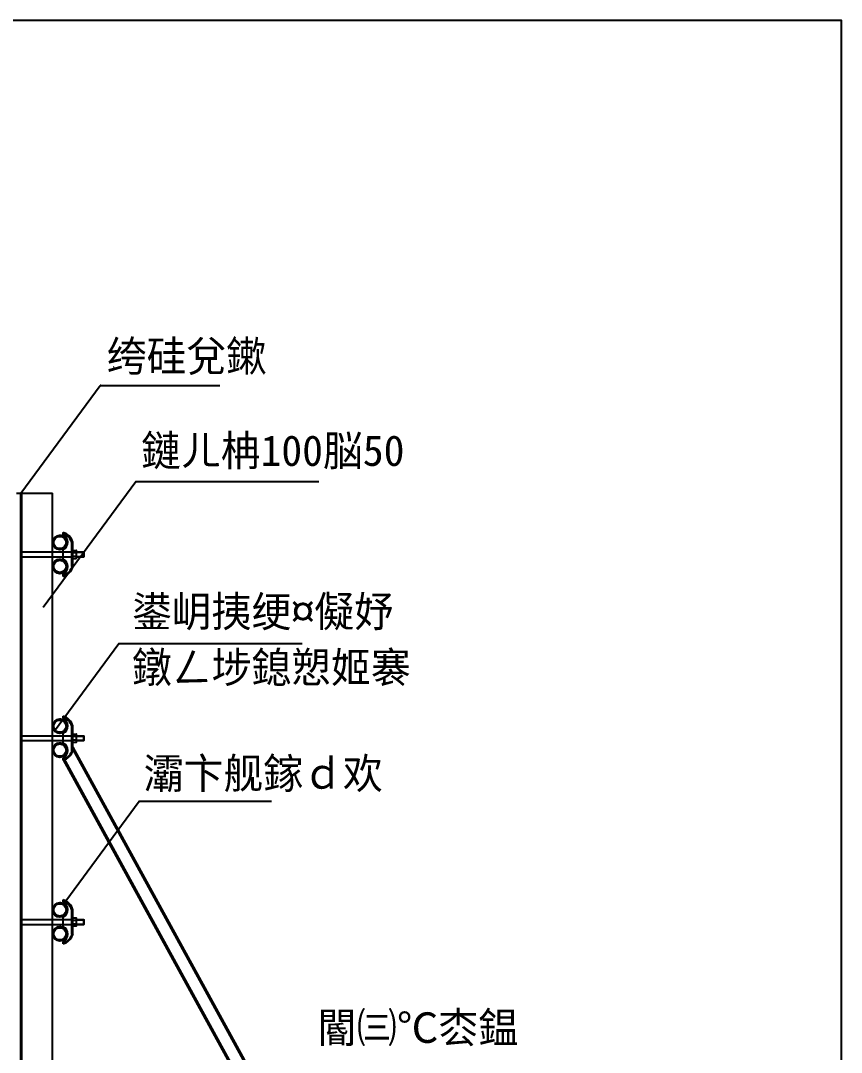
# Model space of a CAD drawing. Header units: metres. Extents: x 0 to 193, y 0 to 136.
# Drawn here: x 139.5 to 193.1, y 69.1 to 136.5 of the extents above; entities that cross this region are included whole.
import ezdxf

# ---------------------------------------------------------------- set-up
doc = ezdxf.new("R2010")
doc.units = ezdxf.units.M

msp = doc.modelspace()

# ---------------------------------------------------------------- linework, layer by layer
for p, q in [((145.56, 113.86), (145.53, 113.85)), ((139.48, 105.64), (144.66, 112.67)), ((144.69, 112.68), (144.66, 112.67)), ((144.69, 112.68), (152.47, 112.68)), ((140.92, 98.19), (146.97, 106.4)), ((146.95, 106.4), (158.93, 106.4)), ((139.18, 105.64), (141.54, 105.64)), ((139.48, 53.64), (139.48, 105.64)), ((139.54, 53.64), (139.54, 105.64)), ((141.54, 53.64), (141.54, 105.64)), ((141.62, 102.37), (141.54, 102.45)), ((141.63, 102.34), (141.54, 102.42)), ((141.62, 102.46), (141.55, 102.53)), ((141.62, 102.43), (141.55, 102.5)), ((141.62, 102.4), (141.55, 102.48)), ((141.63, 102.48), (141.56, 102.55)), ((141.64, 102.53), (141.57, 102.59)), ((141.63, 102.51), (141.57, 102.57)), ((141.64, 102.55), (141.58, 102.61)), ((141.65, 102.57), (141.59, 102.63)), ((141.66, 102.59), (141.6, 102.65)), ((141.67, 102.61), (141.61, 102.67)), ((141.68, 102.63), (141.62, 102.68)), ((141.69, 102.64), (141.63, 102.7)), ((141.7, 102.66), (141.65, 102.72)), ((141.72, 102.68), (141.66, 102.73)), ((141.73, 102.69), (141.67, 102.75)), ((141.74, 102.7), (141.69, 102.76)), ((141.76, 102.72), (141.7, 102.78)), ((141.77, 102.73), (141.72, 102.79)), ((141.79, 102.74), (141.73, 102.8)), ((141.81, 102.76), (141.75, 102.81)), ((141.82, 102.77), (141.76, 102.82)), ((141.84, 102.78), (141.78, 102.83)), ((141.86, 102.78), (141.8, 102.84)), ((141.88, 102.79), (141.82, 102.85)), ((141.9, 102.8), (141.84, 102.86)), ((141.92, 102.81), (141.86, 102.87)), ((141.95, 102.81), (141.88, 102.88)), ((141.97, 102.82), (141.9, 102.88)), ((142, 102.82), (141.93, 102.89)), ((142.02, 102.82), (141.95, 102.89)), ((142.05, 102.82), (141.98, 102.9)), ((142.09, 102.81), (142, 102.9)), ((142.12, 102.81), (142.03, 102.9)), ((142.16, 102.79), (142.06, 102.9)), ((142.22, 102.77), (142.09, 102.89)), ((142.49, 102.52), (142.13, 102.89)), ((142.48, 102.56), (142.16, 102.88)), ((142.46, 102.61), (142.21, 102.86)), ((142.23, 103.07), (142.24, 103.08)), ((142.23, 102.94), (142.23, 103.08)), ((142.23, 103.04), (142.26, 103.07)), ((142.23, 103.01), (142.28, 103.06)), ((142.24, 102.99), (142.3, 103.06)), ((142.26, 102.99), (142.32, 103.05)), ((142.43, 102.66), (142.27, 102.83)), ((142.28, 102.98), (142.34, 103.04)), ((142.3, 102.97), (142.36, 103.03)), ((142.32, 102.96), (142.38, 103.02)), ((142.34, 102.95), (142.4, 103.01)), ((142.36, 102.95), (142.42, 103.01)), ((142.5, 102.49), (142.37, 102.61)), ((142.38, 102.94), (142.44, 103)), ((142.4, 102.93), (142.46, 102.99)), ((142.5, 102.46), (142.4, 102.56)), ((142.5, 102.43), (142.41, 102.52)), ((142.42, 102.92), (142.48, 102.97)), ((142.5, 102.4), (142.42, 102.48)), ((142.5, 102.37), (142.42, 102.45)), ((142.5, 102.35), (142.42, 102.42)), ((142.44, 102.91), (142.49, 102.96)), ((142.45, 102.89), (142.51, 102.95)), ((142.47, 102.88), (142.53, 102.94)), ((142.49, 102.87), (142.54, 102.93)), ((142.5, 102.86), (142.56, 102.92)), ((142.52, 102.85), (142.58, 102.9)), ((142.53, 102.83), (142.59, 102.89)), ((142.55, 102.82), (142.61, 102.88)), ((142.56, 102.81), (142.62, 102.86)), ((142.58, 102.79), (142.63, 102.85)), ((142.59, 102.78), (142.65, 102.84)), ((142.61, 102.76), (142.66, 102.82)), ((142.62, 102.75), (142.68, 102.81)), ((142.63, 102.73), (142.69, 102.79)), ((142.64, 102.72), (142.7, 102.78)), ((142.66, 102.7), (142.71, 102.76)), ((142.67, 102.69), (142.73, 102.74)), ((142.68, 102.67), (142.74, 102.73)), ((142.69, 102.65), (142.75, 102.71)), ((142.7, 102.64), (142.76, 102.69)), ((142.71, 102.62), (142.77, 102.68)), ((142.72, 102.6), (142.78, 102.66)), ((142.73, 102.58), (142.79, 102.64)), ((142.74, 102.56), (142.8, 102.62)), ((142.75, 102.54), (142.81, 102.6)), ((142.76, 102.52), (142.82, 102.58)), ((142.77, 102.5), (142.83, 102.56)), ((142.77, 102.48), (142.84, 102.54)), ((142.78, 102.46), (142.84, 102.52)), ((142.79, 102.44), (142.85, 102.5)), ((142.79, 102.41), (142.86, 102.48)), ((142.79, 102.38), (142.87, 102.46)), ((142.79, 100.84), (142.79, 102.44)), ((142.79, 102.35), (142.87, 102.44)), ((142.87, 100.84), (142.87, 102.44)), ((139.54, 101.8), (142.79, 101.8)), ((141.64, 102.3), (141.54, 102.4)), ((141.66, 102.25), (141.54, 102.37)), ((141.7, 102.18), (141.55, 102.33)), ((141.9, 101.95), (141.56, 102.3)), ((141.86, 101.97), (141.57, 102.25)), ((141.81, 101.99), (141.59, 102.2)), ((141.73, 102.03), (141.64, 102.13)), ((141.94, 101.95), (141.79, 102.09)), ((141.97, 101.94), (141.86, 102.05)), ((142, 101.94), (141.9, 102.04)), ((142.03, 101.94), (141.94, 102.03)), ((142.06, 101.94), (141.97, 102.02)), ((142.08, 101.94), (142, 102.02)), ((142.11, 101.95), (142.03, 102.02)), ((142.13, 101.95), (142.06, 102.02)), ((142.15, 101.96), (142.08, 102.02)), ((142.17, 101.96), (142.11, 102.03)), ((142.19, 101.97), (142.13, 102.03)), ((142.21, 101.98), (142.15, 102.04)), ((142.23, 101.99), (142.17, 102.05)), ((142.25, 102), (142.19, 102.06)), ((142.27, 102.01), (142.21, 102.07)), ((142.29, 102.02), (142.23, 102.08)), ((142.23, 101.34), (142.23, 101.94)), ((142.3, 102.03), (142.25, 102.09)), ((142.32, 102.04), (142.26, 102.1)), ((142.34, 102.06), (142.28, 102.11)), ((142.35, 102.07), (142.29, 102.13)), ((142.36, 102.08), (142.31, 102.14)), ((142.38, 102.1), (142.32, 102.15)), ((142.39, 102.11), (142.33, 102.17)), ((142.4, 102.13), (142.35, 102.19)), ((142.42, 102.14), (142.36, 102.2)), ((142.43, 102.16), (142.37, 102.22)), ((142.44, 102.18), (142.38, 102.24)), ((142.45, 102.2), (142.39, 102.26)), ((142.47, 102.24), (142.4, 102.3)), ((142.46, 102.22), (142.4, 102.28)), ((142.48, 102.28), (142.41, 102.34)), ((142.47, 102.26), (142.41, 102.32)), ((142.49, 102.32), (142.42, 102.39)), ((142.49, 102.3), (142.42, 102.37)), ((142.79, 102.32), (142.87, 102.41)), ((142.79, 102.3), (142.87, 102.38)), ((142.79, 102.27), (142.87, 102.35)), ((142.79, 102.24), (142.87, 102.32)), ((142.79, 102.21), (142.87, 102.29)), ((142.79, 102.18), (142.87, 102.27)), ((142.79, 102.15), (142.87, 102.24)), ((142.79, 102.13), (142.87, 102.21)), ((142.79, 102.1), (142.87, 102.18)), ((142.79, 102.07), (142.87, 102.15)), ((142.79, 102.04), (142.87, 102.12)), ((142.79, 102.01), (142.87, 102.1)), ((142.79, 101.98), (142.87, 102.07)), ((142.79, 101.96), (142.87, 102.04)), ((142.79, 101.93), (142.87, 102.01)), ((142.79, 101.9), (142.87, 101.98)), ((142.79, 101.87), (142.87, 101.95)), ((142.79, 101.84), (142.87, 101.93)), ((142.79, 101.82), (142.87, 101.9)), ((142.87, 101.82), (142.79, 101.82)), ((142.82, 101.82), (142.87, 101.87)), ((142.85, 101.82), (142.87, 101.84)), ((142.87, 101.9), (143.09, 101.9)), ((142.87, 101.76), (143.09, 101.76)), ((143.11, 101.4), (143.11, 101.88)), ((143.11, 101.8), (143.59, 101.8)), ((143.11, 101.78), (143.61, 101.78)), ((143.59, 101.8), (143.61, 101.78)), ((143.59, 101.48), (143.59, 101.8)), ((143.61, 101.5), (143.61, 101.78)), ((139.54, 101.48), (142.79, 101.48)), ((141.7, 101.09), (141.55, 100.95)), ((141.9, 101.32), (141.56, 100.98)), ((141.86, 101.31), (141.57, 101.02)), ((141.81, 101.29), (141.59, 101.07)), ((141.73, 101.24), (141.64, 101.15)), ((141.94, 101.33), (141.79, 101.18)), ((141.97, 101.34), (141.86, 101.22)), ((142, 101.34), (141.9, 101.24)), ((142.03, 101.34), (141.94, 101.25)), ((142.06, 101.34), (141.97, 101.26)), ((142.08, 101.33), (142, 101.26)), ((142.11, 101.33), (142.03, 101.26)), ((142.13, 101.33), (142.06, 101.26)), ((142.15, 101.32), (142.08, 101.25)), ((142.17, 101.31), (142.11, 101.25)), ((142.19, 101.31), (142.13, 101.24)), ((142.21, 101.3), (142.15, 101.24)), ((142.23, 101.29), (142.17, 101.23)), ((142.25, 101.28), (142.19, 101.22)), ((142.27, 101.27), (142.21, 101.21)), ((142.29, 101.26), (142.23, 101.2)), ((142.3, 101.25), (142.25, 101.19)), ((142.32, 101.23), (142.26, 101.18)), ((142.34, 101.22), (142.28, 101.17)), ((142.35, 101.21), (142.29, 101.15)), ((142.36, 101.19), (142.31, 101.14)), ((142.38, 101.18), (142.32, 101.12)), ((142.39, 101.16), (142.33, 101.11)), ((142.4, 101.15), (142.35, 101.09)), ((142.42, 101.13), (142.36, 101.07)), ((142.43, 101.12), (142.37, 101.06)), ((142.44, 101.1), (142.38, 101.04)), ((142.45, 101.08), (142.39, 101.02)), ((142.87, 101.46), (142.79, 101.46)), ((142.79, 101.45), (142.8, 101.46)), ((142.79, 101.42), (142.83, 101.46)), ((142.79, 101.39), (142.86, 101.46)), ((142.79, 101.36), (142.87, 101.45)), ((142.79, 101.33), (142.87, 101.42)), ((142.79, 101.31), (142.87, 101.39)), ((142.79, 101.28), (142.87, 101.36)), ((142.79, 101.25), (142.87, 101.33)), ((142.79, 101.22), (142.87, 101.3)), ((142.79, 101.19), (142.87, 101.28)), ((142.79, 101.16), (142.87, 101.25)), ((142.79, 101.14), (142.87, 101.22)), ((142.79, 101.11), (142.87, 101.19)), ((142.79, 101.08), (142.87, 101.16)), ((142.79, 101.05), (142.87, 101.13)), ((142.79, 101.02), (142.87, 101.11)), ((142.79, 100.99), (142.87, 101.08)), ((142.87, 101.52), (143.09, 101.52)), ((142.87, 101.38), (143.09, 101.38)), ((143.11, 101.5), (143.61, 101.5)), ((143.11, 101.48), (143.59, 101.48)), ((143.61, 101.5), (143.59, 101.48)), ((141.66, 101.03), (141.54, 100.91)), ((141.64, 100.98), (141.54, 100.88)), ((141.63, 100.94), (141.54, 100.85)), ((141.62, 100.91), (141.54, 100.83)), ((141.62, 100.88), (141.55, 100.8)), ((141.62, 100.85), (141.55, 100.77)), ((141.62, 100.82), (141.55, 100.75)), ((141.63, 100.8), (141.56, 100.73)), ((141.63, 100.77), (141.57, 100.71)), ((141.64, 100.75), (141.57, 100.69)), ((141.64, 100.73), (141.58, 100.67)), ((141.65, 100.71), (141.59, 100.65)), ((141.66, 100.69), (141.6, 100.63)), ((141.67, 100.67), (141.61, 100.61)), ((141.68, 100.65), (141.62, 100.59)), ((141.69, 100.63), (141.63, 100.58)), ((141.7, 100.62), (141.65, 100.56)), ((141.72, 100.6), (141.66, 100.54)), ((141.73, 100.59), (141.67, 100.53)), ((141.74, 100.57), (141.69, 100.52)), ((141.76, 100.56), (141.7, 100.5)), ((141.77, 100.55), (141.72, 100.49)), ((141.79, 100.53), (141.73, 100.48)), ((141.81, 100.52), (141.75, 100.46)), ((141.82, 100.51), (141.76, 100.45)), ((141.84, 100.5), (141.78, 100.44)), ((141.86, 100.49), (141.8, 100.43)), ((141.88, 100.48), (141.82, 100.42)), ((141.9, 100.48), (141.84, 100.41)), ((141.92, 100.47), (141.86, 100.41)), ((141.95, 100.47), (141.88, 100.4)), ((141.97, 100.46), (141.9, 100.39)), ((142, 100.46), (141.93, 100.39)), ((142.02, 100.46), (141.95, 100.38)), ((142.05, 100.46), (141.98, 100.38)), ((142.09, 100.46), (142, 100.38)), ((142.12, 100.47), (142.03, 100.38)), ((142.16, 100.48), (142.06, 100.38)), ((142.22, 100.51), (142.09, 100.38)), ((142.49, 100.75), (142.13, 100.39)), ((142.48, 100.72), (142.16, 100.4)), ((142.46, 100.67), (142.21, 100.42)), ((142.43, 100.61), (142.27, 100.45)), ((142.34, 100.23), (142.84, 100.73)), ((142.5, 100.79), (142.37, 100.66)), ((142.39, 100.25), (142.81, 100.68)), ((142.46, 101.06), (142.4, 101)), ((142.47, 101.04), (142.4, 100.98)), ((142.5, 100.82), (142.4, 100.72)), ((142.47, 101.02), (142.41, 100.96)), ((142.48, 101), (142.41, 100.93)), ((142.5, 100.85), (142.41, 100.76)), ((142.49, 100.98), (142.42, 100.91)), ((142.49, 100.95), (142.42, 100.88)), ((142.5, 100.93), (142.42, 100.86)), ((142.5, 100.9), (142.42, 100.83)), ((142.5, 100.88), (142.42, 100.79)), ((142.44, 100.28), (142.79, 100.63)), ((142.52, 100.33), (142.74, 100.55)), ((142.68, 100.6), (142.85, 100.78)), ((142.72, 100.67), (142.86, 100.82)), ((142.75, 100.73), (142.87, 100.85)), ((142.77, 100.78), (142.87, 100.88)), ((142.78, 100.82), (142.87, 100.91)), ((142.79, 100.97), (142.87, 101.05)), ((142.79, 100.94), (142.87, 101.02)), ((142.79, 100.91), (142.87, 100.99)), ((142.79, 100.88), (142.87, 100.96)), ((142.79, 100.85), (142.87, 100.94)), ((142.23, 100.2), (142.23, 100.34)), ((142.23, 100.21), (142.34, 100.32)), ((142.23, 100.24), (142.29, 100.3)), ((142.23, 100.27), (142.25, 100.29)), ((142.25, 100.2), (142.4, 100.35)), ((142.29, 100.22), (142.47, 100.39)), ((141.66, 90.11), (145.87, 95.83)), ((145.84, 95.83), (157.83, 95.83)), ((142.23, 91.07), (142.24, 91.08)), ((142.23, 90.94), (142.23, 91.08)), ((142.23, 91.04), (142.26, 91.07)), ((142.23, 91.01), (142.28, 91.06)), ((142.24, 90.99), (142.3, 91.06)), ((142.26, 90.99), (142.32, 91.05)), ((142.28, 90.98), (142.34, 91.04)), ((142.3, 90.97), (142.36, 91.03)), ((142.32, 90.96), (142.38, 91.02)), ((142.34, 90.95), (142.4, 91.01)), ((142.36, 90.95), (142.42, 91.01)), ((142.38, 90.94), (142.44, 91)), ((142.4, 90.93), (142.46, 90.99)), ((142.42, 90.92), (142.48, 90.97)), ((141.62, 90.37), (141.54, 90.45)), ((141.63, 90.34), (141.54, 90.42)), ((141.64, 90.3), (141.54, 90.4)), ((141.66, 90.25), (141.54, 90.37)), ((141.62, 90.46), (141.55, 90.53)), ((141.62, 90.43), (141.55, 90.5)), ((141.62, 90.4), (141.55, 90.48)), ((141.7, 90.18), (141.55, 90.33)), ((141.63, 90.48), (141.56, 90.55)), ((141.9, 89.95), (141.56, 90.3)), ((141.64, 90.53), (141.57, 90.59)), ((141.63, 90.51), (141.57, 90.57)), ((141.64, 90.55), (141.58, 90.61)), ((141.65, 90.57), (141.59, 90.63)), ((141.66, 90.59), (141.6, 90.65)), ((141.67, 90.61), (141.61, 90.67)), ((141.68, 90.63), (141.62, 90.68)), ((141.69, 90.64), (141.63, 90.7)), ((141.7, 90.66), (141.65, 90.72)), ((141.72, 90.68), (141.66, 90.73)), ((141.73, 90.69), (141.67, 90.75)), ((141.74, 90.7), (141.69, 90.76)), ((141.76, 90.72), (141.7, 90.78)), ((141.77, 90.73), (141.72, 90.79)), ((141.79, 90.74), (141.73, 90.8)), ((141.81, 90.76), (141.75, 90.81)), ((141.82, 90.77), (141.76, 90.82)), ((141.84, 90.78), (141.78, 90.83)), ((141.86, 90.78), (141.8, 90.84)), ((141.88, 90.79), (141.82, 90.85)), ((141.9, 90.8), (141.84, 90.86)), ((141.92, 90.81), (141.86, 90.87)), ((141.95, 90.81), (141.88, 90.88)), ((141.97, 90.82), (141.9, 90.88)), ((142, 90.82), (141.93, 90.89)), ((142.02, 90.82), (141.95, 90.89)), ((142.05, 90.82), (141.98, 90.9)), ((142.09, 90.81), (142, 90.9)), ((142.12, 90.81), (142.03, 90.9)), ((142.16, 90.79), (142.06, 90.9)), ((142.22, 90.77), (142.09, 90.89)), ((142.49, 90.52), (142.13, 90.89)), ((142.48, 90.56), (142.16, 90.88)), ((142.46, 90.61), (142.21, 90.86)), ((142.43, 90.66), (142.27, 90.83)), ((142.5, 90.49), (142.37, 90.61)), ((142.5, 90.46), (142.4, 90.56)), ((142.47, 90.24), (142.4, 90.3)), ((142.5, 90.43), (142.41, 90.52)), ((142.48, 90.28), (142.41, 90.34)), ((142.47, 90.26), (142.41, 90.32)), ((142.5, 90.4), (142.42, 90.48)), ((142.5, 90.37), (142.42, 90.45)), ((142.5, 90.35), (142.42, 90.42)), ((142.49, 90.32), (142.42, 90.39)), ((142.49, 90.3), (142.42, 90.37)), ((142.44, 90.91), (142.49, 90.96)), ((142.45, 90.89), (142.51, 90.95)), ((142.47, 90.88), (142.53, 90.94)), ((142.49, 90.87), (142.54, 90.93)), ((142.5, 90.86), (142.56, 90.92)), ((142.52, 90.85), (142.58, 90.9)), ((142.53, 90.83), (142.59, 90.89)), ((142.55, 90.82), (142.61, 90.88)), ((142.56, 90.81), (142.62, 90.86)), ((142.58, 90.79), (142.63, 90.85)), ((142.59, 90.78), (142.65, 90.84)), ((142.61, 90.76), (142.66, 90.82)), ((142.62, 90.75), (142.68, 90.81)), ((142.63, 90.73), (142.69, 90.79)), ((142.64, 90.72), (142.7, 90.78)), ((142.66, 90.7), (142.71, 90.76)), ((142.67, 90.69), (142.73, 90.74)), ((142.68, 90.67), (142.74, 90.73)), ((142.69, 90.65), (142.75, 90.71)), ((142.7, 90.64), (142.76, 90.69)), ((142.71, 90.62), (142.77, 90.68)), ((142.72, 90.6), (142.78, 90.66)), ((142.73, 90.58), (142.79, 90.64)), ((142.74, 90.56), (142.8, 90.62)), ((142.75, 90.54), (142.81, 90.6)), ((142.76, 90.52), (142.82, 90.58)), ((142.77, 90.5), (142.83, 90.56)), ((142.77, 90.48), (142.84, 90.54)), ((142.78, 90.46), (142.84, 90.52)), ((142.79, 90.44), (142.85, 90.5)), ((142.79, 90.41), (142.86, 90.48)), ((142.79, 90.38), (142.87, 90.46)), ((142.79, 88.84), (142.79, 90.44)), ((142.79, 90.35), (142.87, 90.44)), ((142.79, 90.32), (142.87, 90.41)), ((142.79, 90.3), (142.87, 90.38)), ((142.79, 90.27), (142.87, 90.35)), ((142.79, 90.24), (142.87, 90.32)), ((142.87, 88.84), (142.87, 90.44)), ((139.54, 89.8), (142.79, 89.8)), ((141.86, 89.97), (141.57, 90.25)), ((141.81, 89.99), (141.59, 90.2)), ((141.73, 90.03), (141.64, 90.13)), ((141.94, 89.95), (141.79, 90.09)), ((141.97, 89.94), (141.86, 90.05)), ((142, 89.94), (141.9, 90.04)), ((142.03, 89.94), (141.94, 90.03)), ((142.06, 89.94), (141.97, 90.02)), ((142.08, 89.94), (142, 90.02)), ((142.11, 89.95), (142.03, 90.02)), ((142.13, 89.95), (142.06, 90.02)), ((142.15, 89.96), (142.08, 90.02)), ((142.17, 89.96), (142.11, 90.03)), ((142.19, 89.97), (142.13, 90.03)), ((142.21, 89.98), (142.15, 90.04)), ((142.23, 89.99), (142.17, 90.05)), ((142.25, 90), (142.19, 90.06)), ((142.27, 90.01), (142.21, 90.07)), ((142.22, 90.08), (142.28, 89.97)), ((142.29, 90.02), (142.23, 90.08)), ((142.23, 89.34), (142.23, 89.94)), ((142.3, 90.03), (142.25, 90.09)), ((142.32, 90.04), (142.26, 90.1)), ((142.34, 90.06), (142.28, 90.11)), ((142.35, 90.07), (142.29, 90.13)), ((142.29, 90.11), (142.34, 90.02)), ((142.36, 90.08), (142.31, 90.14)), ((142.38, 90.1), (142.32, 90.15)), ((142.39, 90.11), (142.33, 90.17)), ((142.4, 90.13), (142.35, 90.19)), ((142.42, 90.14), (142.36, 90.2)), ((142.43, 90.16), (142.37, 90.22)), ((142.44, 90.18), (142.38, 90.24)), ((142.45, 90.2), (142.39, 90.26)), ((142.46, 90.22), (142.4, 90.28)), ((142.79, 90.21), (142.87, 90.29)), ((142.79, 90.18), (142.87, 90.27)), ((142.79, 90.15), (142.87, 90.24)), ((142.79, 90.13), (142.87, 90.21)), ((142.79, 90.1), (142.87, 90.18)), ((142.79, 90.07), (142.87, 90.15)), ((142.79, 90.04), (142.87, 90.12)), ((142.79, 90.01), (142.87, 90.1)), ((142.79, 89.98), (142.87, 90.07)), ((142.79, 89.96), (142.87, 90.04)), ((142.79, 89.93), (142.87, 90.01)), ((142.79, 89.9), (142.87, 89.98)), ((142.79, 89.87), (142.87, 89.95)), ((142.79, 89.84), (142.87, 89.93)), ((142.79, 89.82), (142.87, 89.9)), ((142.87, 89.82), (142.79, 89.82)), ((142.82, 89.82), (142.87, 89.87)), ((142.85, 89.82), (142.87, 89.84)), ((142.87, 89.9), (143.09, 89.9)), ((142.87, 89.76), (143.09, 89.76)), ((143.11, 89.4), (143.11, 89.88)), ((143.11, 89.8), (143.59, 89.8)), ((143.11, 89.78), (143.61, 89.78)), ((143.59, 89.8), (143.61, 89.78)), ((143.59, 89.48), (143.59, 89.8)), ((143.61, 89.5), (143.61, 89.78)), ((139.54, 89.48), (142.79, 89.48)), ((141.66, 89.03), (141.54, 88.91)), ((141.64, 88.98), (141.54, 88.88)), ((141.7, 89.09), (141.55, 88.95)), ((141.9, 89.32), (141.56, 88.98)), ((141.86, 89.31), (141.57, 89.02)), ((141.81, 89.29), (141.59, 89.07)), ((141.73, 89.24), (141.64, 89.15)), ((141.94, 89.33), (141.79, 89.18)), ((141.97, 89.34), (141.86, 89.22)), ((142, 89.34), (141.9, 89.24)), ((142.03, 89.34), (141.94, 89.25)), ((142.06, 89.34), (141.97, 89.26)), ((142.08, 89.33), (142, 89.26)), ((142.11, 89.33), (142.03, 89.26)), ((142.13, 89.33), (142.06, 89.26)), ((142.15, 89.32), (142.08, 89.25)), ((142.17, 89.31), (142.11, 89.25)), ((142.19, 89.31), (142.13, 89.24)), ((142.21, 89.3), (142.15, 89.24)), ((142.23, 89.29), (142.17, 89.23)), ((142.25, 89.28), (142.19, 89.22)), ((142.27, 89.27), (142.21, 89.21)), ((142.29, 89.26), (142.23, 89.2)), ((142.3, 89.25), (142.25, 89.19)), ((142.32, 89.23), (142.26, 89.18)), ((142.34, 89.22), (142.28, 89.17)), ((142.35, 89.21), (142.29, 89.15)), ((142.36, 89.19), (142.31, 89.14)), ((142.38, 89.18), (142.32, 89.12)), ((142.39, 89.16), (142.33, 89.11)), ((142.4, 89.15), (142.35, 89.09)), ((142.42, 89.13), (142.36, 89.07)), ((142.43, 89.12), (142.37, 89.06)), ((142.44, 89.1), (142.38, 89.04)), ((142.45, 89.08), (142.39, 89.02)), ((142.46, 89.06), (142.4, 89)), ((142.47, 89.04), (142.4, 88.98)), ((142.47, 89.02), (142.41, 88.96)), ((142.48, 89), (142.41, 88.93)), ((142.49, 88.98), (142.42, 88.91)), ((142.49, 88.95), (142.42, 88.88)), ((142.87, 89.46), (142.79, 89.46)), ((142.79, 89.45), (142.8, 89.46)), ((142.79, 89.42), (142.83, 89.46)), ((142.79, 89.39), (142.86, 89.46)), ((142.79, 89.36), (142.87, 89.45)), ((142.79, 89.33), (142.87, 89.42)), ((142.79, 89.31), (142.87, 89.39)), ((142.79, 89.28), (142.87, 89.36)), ((142.79, 89.25), (142.87, 89.33)), ((142.79, 89.22), (142.87, 89.3)), ((142.79, 89.19), (142.87, 89.28)), ((142.79, 89.16), (142.87, 89.25)), ((142.79, 89.14), (142.87, 89.22)), ((142.79, 89.11), (142.87, 89.19)), ((142.79, 89.08), (142.87, 89.16)), ((142.79, 89.05), (142.87, 89.13)), ((142.79, 89.02), (142.87, 89.11)), ((142.79, 88.99), (142.87, 89.08)), ((142.79, 88.97), (142.87, 89.05)), ((142.79, 88.94), (142.87, 89.02)), ((142.79, 88.91), (142.87, 88.99)), ((142.79, 88.88), (142.87, 88.96)), ((142.87, 89.52), (143.09, 89.52)), ((142.87, 89.38), (143.09, 89.38)), ((142.87, 89.06), (161.79, 54.54)), ((143.11, 89.5), (143.61, 89.5)), ((143.11, 89.48), (143.59, 89.48)), ((143.61, 89.5), (143.59, 89.48)), ((141.63, 88.94), (141.54, 88.85)), ((141.62, 88.91), (141.54, 88.83)), ((141.62, 88.88), (141.55, 88.8)), ((141.62, 88.85), (141.55, 88.77)), ((141.62, 88.82), (141.55, 88.75)), ((141.63, 88.8), (141.56, 88.73)), ((141.63, 88.77), (141.57, 88.71)), ((141.64, 88.75), (141.57, 88.69)), ((141.64, 88.73), (141.58, 88.67)), ((141.65, 88.71), (141.59, 88.65)), ((141.66, 88.69), (141.6, 88.63)), ((141.67, 88.67), (141.61, 88.61)), ((141.68, 88.65), (141.62, 88.59)), ((141.69, 88.63), (141.63, 88.58)), ((141.7, 88.62), (141.65, 88.56)), ((141.72, 88.6), (141.66, 88.54)), ((141.73, 88.59), (141.67, 88.53)), ((141.74, 88.57), (141.69, 88.52)), ((141.76, 88.56), (141.7, 88.5)), ((141.77, 88.55), (141.72, 88.49)), ((141.79, 88.53), (141.73, 88.48)), ((141.81, 88.52), (141.75, 88.46)), ((141.82, 88.51), (141.76, 88.45)), ((141.84, 88.5), (141.78, 88.44)), ((141.86, 88.49), (141.8, 88.43)), ((141.88, 88.48), (141.82, 88.42)), ((141.9, 88.48), (141.84, 88.41)), ((141.92, 88.47), (141.86, 88.41)), ((141.95, 88.47), (141.88, 88.4)), ((141.97, 88.46), (141.9, 88.39)), ((142, 88.46), (141.93, 88.39)), ((142.02, 88.46), (141.95, 88.38)), ((142.05, 88.46), (141.98, 88.38)), ((142.09, 88.46), (142, 88.38)), ((142.12, 88.47), (142.03, 88.38)), ((142.16, 88.48), (142.06, 88.38)), ((142.22, 88.51), (142.09, 88.38)), ((142.49, 88.75), (142.13, 88.39)), ((142.48, 88.72), (142.16, 88.4)), ((142.46, 88.67), (142.21, 88.42)), ((142.23, 88.2), (142.23, 88.34)), ((142.23, 88.21), (142.34, 88.32)), ((142.23, 88.24), (142.29, 88.3)), ((142.23, 88.27), (142.25, 88.29)), ((142.25, 88.35), (161.25, 53.7)), ((142.25, 88.2), (142.4, 88.35)), ((142.43, 88.61), (142.27, 88.45)), ((142.29, 88.22), (142.47, 88.39)), ((142.34, 88.23), (142.84, 88.73)), ((142.5, 88.79), (142.37, 88.66)), ((142.39, 88.25), (142.81, 88.68)), ((142.5, 88.82), (142.4, 88.72)), ((142.5, 88.85), (142.41, 88.76)), ((142.5, 88.93), (142.42, 88.86)), ((142.5, 88.9), (142.42, 88.83)), ((142.5, 88.88), (142.42, 88.79)), ((142.44, 88.28), (142.79, 88.63)), ((142.52, 88.33), (142.74, 88.55)), ((142.68, 88.6), (142.85, 88.78)), ((142.72, 88.67), (142.86, 88.82)), ((142.75, 88.73), (142.87, 88.85)), ((142.77, 88.78), (142.87, 88.88)), ((142.78, 88.82), (142.87, 88.91)), ((142.79, 88.85), (142.87, 88.94)), ((142.87, 88.89), (161.72, 54.5)), ((142.23, 88.23), (161.18, 53.66)), ((142.4, 79.01), (147.19, 85.52)), ((147.17, 85.52), (155.83, 85.52)), ((141.86, 78.78), (141.8, 78.84)), ((141.88, 78.79), (141.82, 78.85)), ((141.9, 78.8), (141.84, 78.86)), ((141.92, 78.81), (141.86, 78.87)), ((141.95, 78.81), (141.88, 78.88)), ((141.97, 78.82), (141.9, 78.88)), ((142, 78.82), (141.93, 78.89)), ((142.02, 78.82), (141.95, 78.89)), ((142.05, 78.82), (141.98, 78.9)), ((142.09, 78.81), (142, 78.9)), ((142.12, 78.81), (142.03, 78.9)), ((142.16, 78.79), (142.06, 78.9)), ((142.22, 78.77), (142.09, 78.89)), ((142.49, 78.52), (142.13, 78.89)), ((142.48, 78.56), (142.16, 78.88)), ((142.46, 78.61), (142.21, 78.86)), ((142.23, 79.07), (142.24, 79.08)), ((142.23, 78.94), (142.23, 79.08)), ((142.23, 79.04), (142.26, 79.07)), ((142.23, 79.01), (142.28, 79.06)), ((142.24, 78.99), (142.3, 79.06)), ((142.26, 78.99), (142.32, 79.05)), ((142.28, 78.98), (142.34, 79.04)), ((142.3, 78.97), (142.36, 79.03)), ((142.32, 78.96), (142.38, 79.02)), ((142.34, 78.95), (142.4, 79.01)), ((142.36, 78.95), (142.42, 79.01)), ((142.38, 78.94), (142.44, 79)), ((142.4, 78.93), (142.46, 78.99)), ((142.42, 78.92), (142.48, 78.97)), ((142.44, 78.91), (142.49, 78.96)), ((142.45, 78.89), (142.51, 78.95)), ((142.47, 78.88), (142.53, 78.94)), ((142.49, 78.87), (142.54, 78.93)), ((142.5, 78.86), (142.56, 78.92)), ((142.52, 78.85), (142.58, 78.9)), ((142.53, 78.83), (142.59, 78.89)), ((142.55, 78.82), (142.61, 78.88)), ((142.56, 78.81), (142.62, 78.86)), ((142.58, 78.79), (142.63, 78.85)), ((142.59, 78.78), (142.65, 78.84)), ((141.62, 78.37), (141.54, 78.45)), ((141.63, 78.34), (141.54, 78.42)), ((141.64, 78.3), (141.54, 78.4)), ((141.66, 78.25), (141.54, 78.37)), ((141.62, 78.46), (141.55, 78.53)), ((141.62, 78.43), (141.55, 78.5)), ((141.62, 78.4), (141.55, 78.48)), ((141.7, 78.18), (141.55, 78.33)), ((141.63, 78.48), (141.56, 78.55)), ((141.9, 77.95), (141.56, 78.3)), ((141.64, 78.53), (141.57, 78.59)), ((141.63, 78.51), (141.57, 78.57)), ((141.86, 77.97), (141.57, 78.25)), ((141.64, 78.55), (141.58, 78.61)), ((141.65, 78.57), (141.59, 78.63)), ((141.81, 77.99), (141.59, 78.2)), ((141.66, 78.59), (141.6, 78.65)), ((141.67, 78.61), (141.61, 78.67)), ((141.68, 78.63), (141.62, 78.68)), ((141.69, 78.64), (141.63, 78.7)), ((141.7, 78.66), (141.65, 78.72)), ((141.72, 78.68), (141.66, 78.73)), ((141.73, 78.69), (141.67, 78.75)), ((141.74, 78.7), (141.69, 78.76)), ((141.76, 78.72), (141.7, 78.78)), ((141.77, 78.73), (141.72, 78.79)), ((141.79, 78.74), (141.73, 78.8)), ((141.81, 78.76), (141.75, 78.81)), ((141.82, 78.77), (141.76, 78.82)), ((141.84, 78.78), (141.78, 78.83)), ((142.43, 78.66), (142.27, 78.83)), ((142.39, 78.11), (142.33, 78.17)), ((142.4, 78.13), (142.35, 78.19)), ((142.42, 78.14), (142.36, 78.2)), ((142.5, 78.49), (142.37, 78.61)), ((142.43, 78.16), (142.37, 78.22)), ((142.44, 78.18), (142.38, 78.24)), ((142.45, 78.2), (142.39, 78.26)), ((142.5, 78.46), (142.4, 78.56)), ((142.47, 78.24), (142.4, 78.3)), ((142.46, 78.22), (142.4, 78.28)), ((142.5, 78.43), (142.41, 78.52)), ((142.48, 78.28), (142.41, 78.34)), ((142.47, 78.26), (142.41, 78.32)), ((142.5, 78.4), (142.42, 78.48)), ((142.5, 78.37), (142.42, 78.45)), ((142.5, 78.35), (142.42, 78.42)), ((142.49, 78.32), (142.42, 78.39)), ((142.49, 78.3), (142.42, 78.37)), ((142.61, 78.76), (142.66, 78.82)), ((142.62, 78.75), (142.68, 78.81)), ((142.63, 78.73), (142.69, 78.79)), ((142.64, 78.72), (142.7, 78.78)), ((142.66, 78.7), (142.71, 78.76)), ((142.67, 78.69), (142.73, 78.74)), ((142.68, 78.67), (142.74, 78.73)), ((142.69, 78.65), (142.75, 78.71)), ((142.7, 78.64), (142.76, 78.69)), ((142.71, 78.62), (142.77, 78.68)), ((142.72, 78.6), (142.78, 78.66)), ((142.73, 78.58), (142.79, 78.64)), ((142.74, 78.56), (142.8, 78.62)), ((142.75, 78.54), (142.81, 78.6)), ((142.76, 78.52), (142.82, 78.58)), ((142.77, 78.5), (142.83, 78.56)), ((142.77, 78.48), (142.84, 78.54)), ((142.78, 78.46), (142.84, 78.52)), ((142.79, 78.44), (142.85, 78.5)), ((142.79, 78.41), (142.86, 78.48)), ((142.79, 78.38), (142.87, 78.46)), ((142.79, 76.84), (142.79, 78.44)), ((142.79, 78.35), (142.87, 78.44)), ((142.79, 78.32), (142.87, 78.41)), ((142.79, 78.3), (142.87, 78.38)), ((142.79, 78.27), (142.87, 78.35)), ((142.79, 78.24), (142.87, 78.32)), ((142.79, 78.21), (142.87, 78.29)), ((142.79, 78.18), (142.87, 78.27)), ((142.79, 78.15), (142.87, 78.24)), ((142.79, 78.13), (142.87, 78.21)), ((142.79, 78.1), (142.87, 78.18)), ((142.87, 76.84), (142.87, 78.44)), ((139.54, 77.8), (142.79, 77.8)), ((141.73, 78.03), (141.64, 78.13)), ((141.94, 77.95), (141.79, 78.09)), ((141.97, 77.94), (141.86, 78.05)), ((142, 77.94), (141.9, 78.04)), ((142.03, 77.94), (141.94, 78.03)), ((142.06, 77.94), (141.97, 78.02)), ((142.08, 77.94), (142, 78.02)), ((142.11, 77.95), (142.03, 78.02)), ((142.13, 77.95), (142.06, 78.02)), ((142.15, 77.96), (142.08, 78.02)), ((142.17, 77.96), (142.11, 78.03)), ((142.19, 77.97), (142.13, 78.03)), ((142.21, 77.98), (142.15, 78.04)), ((142.23, 77.99), (142.17, 78.05)), ((142.25, 78), (142.19, 78.06)), ((142.27, 78.01), (142.21, 78.07)), ((142.29, 78.02), (142.23, 78.08)), ((142.23, 77.34), (142.23, 77.94)), ((142.3, 78.03), (142.25, 78.09)), ((142.32, 78.04), (142.26, 78.1)), ((142.34, 78.06), (142.28, 78.11)), ((142.35, 78.07), (142.29, 78.13)), ((142.36, 78.08), (142.31, 78.14)), ((142.38, 78.1), (142.32, 78.15)), ((142.79, 78.07), (142.87, 78.15)), ((142.79, 78.04), (142.87, 78.12)), ((142.79, 78.01), (142.87, 78.1)), ((142.79, 77.98), (142.87, 78.07)), ((142.79, 77.96), (142.87, 78.04)), ((142.79, 77.93), (142.87, 78.01)), ((142.79, 77.9), (142.87, 77.98)), ((142.79, 77.87), (142.87, 77.95)), ((142.79, 77.84), (142.87, 77.93)), ((142.79, 77.82), (142.87, 77.9)), ((142.87, 77.82), (142.79, 77.82)), ((142.82, 77.82), (142.87, 77.87)), ((142.85, 77.82), (142.87, 77.84)), ((142.87, 77.9), (143.09, 77.9)), ((142.87, 77.76), (143.09, 77.76)), ((142.87, 77.52), (143.09, 77.52)), ((143.11, 77.4), (143.11, 77.88)), ((143.11, 77.8), (143.59, 77.8)), ((143.11, 77.78), (143.61, 77.78)), ((143.11, 77.5), (143.61, 77.5)), ((143.59, 77.8), (143.61, 77.78)), ((143.59, 77.48), (143.59, 77.8)), ((143.61, 77.5), (143.59, 77.48)), ((143.61, 77.5), (143.61, 77.78)), ((139.54, 77.48), (142.79, 77.48)), ((141.66, 77.03), (141.54, 76.91)), ((141.64, 76.98), (141.54, 76.88)), ((141.63, 76.94), (141.54, 76.85)), ((141.62, 76.91), (141.54, 76.83)), ((141.7, 77.09), (141.55, 76.95)), ((141.62, 76.88), (141.55, 76.8)), ((141.62, 76.85), (141.55, 76.77)), ((141.62, 76.82), (141.55, 76.75)), ((141.9, 77.32), (141.56, 76.98)), ((141.86, 77.31), (141.57, 77.02)), ((141.81, 77.29), (141.59, 77.07)), ((141.73, 77.24), (141.64, 77.15)), ((141.94, 77.33), (141.79, 77.18)), ((141.97, 77.34), (141.86, 77.22)), ((142, 77.34), (141.9, 77.24)), ((142.03, 77.34), (141.94, 77.25)), ((142.06, 77.34), (141.97, 77.26)), ((142.08, 77.33), (142, 77.26)), ((142.11, 77.33), (142.03, 77.26)), ((142.13, 77.33), (142.06, 77.26)), ((142.15, 77.32), (142.08, 77.25)), ((142.17, 77.31), (142.11, 77.25)), ((142.19, 77.31), (142.13, 77.24)), ((142.21, 77.3), (142.15, 77.24)), ((142.23, 77.29), (142.17, 77.23)), ((142.25, 77.28), (142.19, 77.22)), ((142.27, 77.27), (142.21, 77.21)), ((142.29, 77.26), (142.23, 77.2)), ((142.3, 77.25), (142.25, 77.19)), ((142.32, 77.23), (142.26, 77.18)), ((142.34, 77.22), (142.28, 77.17)), ((142.35, 77.21), (142.29, 77.15)), ((142.36, 77.19), (142.31, 77.14)), ((142.38, 77.18), (142.32, 77.12)), ((142.39, 77.16), (142.33, 77.11)), ((142.4, 77.15), (142.35, 77.09)), ((142.42, 77.13), (142.36, 77.07)), ((142.43, 77.12), (142.37, 77.06)), ((142.44, 77.1), (142.38, 77.04)), ((142.45, 77.08), (142.39, 77.02)), ((142.46, 77.06), (142.4, 77)), ((142.47, 77.04), (142.4, 76.98)), ((142.5, 76.82), (142.4, 76.72)), ((142.47, 77.02), (142.41, 76.96)), ((142.48, 77), (142.41, 76.93)), ((142.5, 76.85), (142.41, 76.76)), ((142.49, 76.98), (142.42, 76.91)), ((142.49, 76.95), (142.42, 76.88)), ((142.5, 76.93), (142.42, 76.86)), ((142.5, 76.9), (142.42, 76.83)), ((142.5, 76.88), (142.42, 76.79)), ((142.72, 76.67), (142.86, 76.82)), ((142.75, 76.73), (142.87, 76.85)), ((142.77, 76.78), (142.87, 76.88)), ((142.78, 76.82), (142.87, 76.91)), ((142.87, 77.46), (142.79, 77.46)), ((142.79, 77.45), (142.8, 77.46)), ((142.79, 77.42), (142.83, 77.46)), ((142.79, 77.39), (142.86, 77.46)), ((142.79, 77.36), (142.87, 77.45)), ((142.79, 77.33), (142.87, 77.42)), ((142.79, 77.31), (142.87, 77.39)), ((142.79, 77.28), (142.87, 77.36)), ((142.79, 77.25), (142.87, 77.33)), ((142.79, 77.22), (142.87, 77.3)), ((142.79, 77.19), (142.87, 77.28)), ((142.79, 77.16), (142.87, 77.25)), ((142.79, 77.14), (142.87, 77.22)), ((142.79, 77.11), (142.87, 77.19)), ((142.79, 77.08), (142.87, 77.16)), ((142.79, 77.05), (142.87, 77.13)), ((142.79, 77.02), (142.87, 77.11)), ((142.79, 76.99), (142.87, 77.08)), ((142.79, 76.97), (142.87, 77.05)), ((142.79, 76.94), (142.87, 77.02)), ((142.79, 76.91), (142.87, 76.99)), ((142.79, 76.88), (142.87, 76.96)), ((142.79, 76.85), (142.87, 76.94)), ((142.87, 77.38), (143.09, 77.38)), ((143.11, 77.48), (143.59, 77.48)), ((141.63, 76.8), (141.56, 76.73)), ((141.63, 76.77), (141.57, 76.71)), ((141.64, 76.75), (141.57, 76.69)), ((141.64, 76.73), (141.58, 76.67)), ((141.65, 76.71), (141.59, 76.65)), ((141.66, 76.69), (141.6, 76.63)), ((141.67, 76.67), (141.61, 76.61)), ((141.68, 76.65), (141.62, 76.59)), ((141.69, 76.63), (141.63, 76.58)), ((141.7, 76.62), (141.65, 76.56)), ((141.72, 76.6), (141.66, 76.54)), ((141.73, 76.59), (141.67, 76.53)), ((141.74, 76.57), (141.69, 76.52)), ((141.76, 76.56), (141.7, 76.5)), ((141.77, 76.55), (141.72, 76.49)), ((141.79, 76.53), (141.73, 76.48)), ((141.81, 76.52), (141.75, 76.46)), ((141.82, 76.51), (141.76, 76.45)), ((141.84, 76.5), (141.78, 76.44)), ((141.86, 76.49), (141.8, 76.43)), ((141.88, 76.48), (141.82, 76.42)), ((141.9, 76.48), (141.84, 76.41)), ((141.92, 76.47), (141.86, 76.41)), ((141.95, 76.47), (141.88, 76.4)), ((141.97, 76.46), (141.9, 76.39)), ((142, 76.46), (141.93, 76.39)), ((142.02, 76.46), (141.95, 76.38)), ((142.05, 76.46), (141.98, 76.38)), ((142.09, 76.46), (142, 76.38)), ((142.12, 76.47), (142.03, 76.38)), ((142.16, 76.48), (142.06, 76.38)), ((142.22, 76.51), (142.09, 76.38)), ((142.49, 76.75), (142.13, 76.39)), ((142.48, 76.72), (142.16, 76.4)), ((142.46, 76.67), (142.21, 76.42)), ((142.23, 76.2), (142.23, 76.34)), ((142.23, 76.21), (142.34, 76.32)), ((142.23, 76.24), (142.29, 76.3)), ((142.23, 76.27), (142.25, 76.29)), ((142.25, 76.2), (142.4, 76.35)), ((142.43, 76.61), (142.27, 76.45)), ((142.29, 76.22), (142.47, 76.39)), ((142.34, 76.23), (142.84, 76.73)), ((142.5, 76.79), (142.37, 76.66)), ((142.39, 76.25), (142.81, 76.68)), ((142.44, 76.28), (142.79, 76.63)), ((142.52, 76.33), (142.74, 76.55)), ((142.68, 76.6), (142.85, 76.78))]:
    msp.add_line(p, q)
msp.add_lwpolyline([(0, 0), (193.05, 0), (193.05, 136.5), (0, 136.5), (0, 0)])
for centre, radius in [((142.02, 102.42), 0.48), ((142.02, 102.42), 0.4), ((142.02, 100.86), 0.48), ((142.02, 100.86), 0.4), ((142.02, 90.42), 0.48), ((142.02, 90.42), 0.4), ((142.02, 88.86), 0.48), ((142.02, 88.86), 0.4), ((142.02, 78.42), 0.48), ((142.02, 78.42), 0.4), ((142.02, 76.86), 0.48), ((142.02, 76.86), 0.4)]:
    msp.add_circle(centre, radius)
for centre, radius, start, end in [((142.01, 102.22), 0.88, 14.23, 75.77), ((142.01, 102.22), 0.8, 15.68, 74.32), ((141.96, 102.44), 0.57, -61.93, 61.93), ((143.09, 101.88), 0.02, 0, 90), ((143.09, 101.88), 0.02, 0, 90), ((143.09, 101.88), 0.02, 0, 90), ((143.09, 101.78), 0.02, -90, 0), ((143.09, 101.74), 0.02, 0, 90), ((141.96, 100.84), 0.57, -61.93, 61.93), ((143.09, 101.54), 0.02, -90, 0), ((143.09, 101.54), 0.02, -90, 0), ((143.09, 101.5), 0.02, 0, 90), ((143.09, 101.4), 0.02, -90, 0), ((143.09, 101.4), 0.02, -90, 0), ((142.01, 101.06), 0.88, 284.23, 345.77), ((142.11, 101.06), 0.8, 285.68, 344.32), ((142.01, 90.22), 0.88, 14.23, 75.77), ((142.01, 90.22), 0.8, 15.68, 74.32), ((141.96, 90.44), 0.57, -61.93, 61.93), ((143.09, 89.88), 0.02, 0, 90), ((143.09, 89.88), 0.02, 0, 90), ((143.09, 89.88), 0.02, 0, 90), ((143.09, 89.78), 0.02, -90, 0), ((143.09, 89.74), 0.02, 0, 90), ((141.96, 88.84), 0.57, -61.93, 61.93), ((143.09, 89.54), 0.02, -90, 0), ((143.09, 89.54), 0.02, -90, 0), ((143.09, 89.5), 0.02, 0, 90), ((143.09, 89.4), 0.02, -90, 0), ((143.09, 89.4), 0.02, -90, 0), ((142.01, 89.06), 0.88, 284.23, 345.77), ((142.11, 89.06), 0.8, 285.68, 344.32), ((142.01, 78.22), 0.88, 14.23, 75.77), ((142.01, 78.22), 0.8, 15.68, 74.32), ((141.96, 78.44), 0.57, -61.93, 61.93), ((143.09, 77.88), 0.02, 0, 90), ((143.09, 77.88), 0.02, 0, 90), ((143.09, 77.88), 0.02, 0, 90), ((143.09, 77.78), 0.02, -90, 0), ((143.09, 77.74), 0.02, 0, 90), ((143.09, 77.54), 0.02, -90, 0), ((143.09, 77.54), 0.02, -90, 0), ((143.09, 77.5), 0.02, 0, 90), ((142.01, 77.06), 0.88, 284.23, 345.77), ((141.96, 76.84), 0.57, -61.93, 61.93), ((142.11, 77.06), 0.8, 285.68, 344.32), ((143.09, 77.4), 0.02, -90, 0), ((143.09, 77.4), 0.02, -90, 0)]:
    msp.add_arc(centre, radius, start, end)

# ---------------------------------------------------------------- texts
for s, p in [('绔硅兌鏉', (145.08, 113.59)), ('鏈ㄦ柟100脳50', (147.32, 107.42)), ('鍙岄挗绠¤儗妤', (146.73, 96.91)), ('鐓ㄥ埗鎴愬姬褰', (146.73, 93.26)), ('灞卞舰鎵ｄ欢', (147.5, 86.34)), ('閽㈢℃枩鎾', (158.82, 69.74))]:
    msp.add_text(s, height=2).set_placement(p)

doc.saveas('drawing.dxf')
